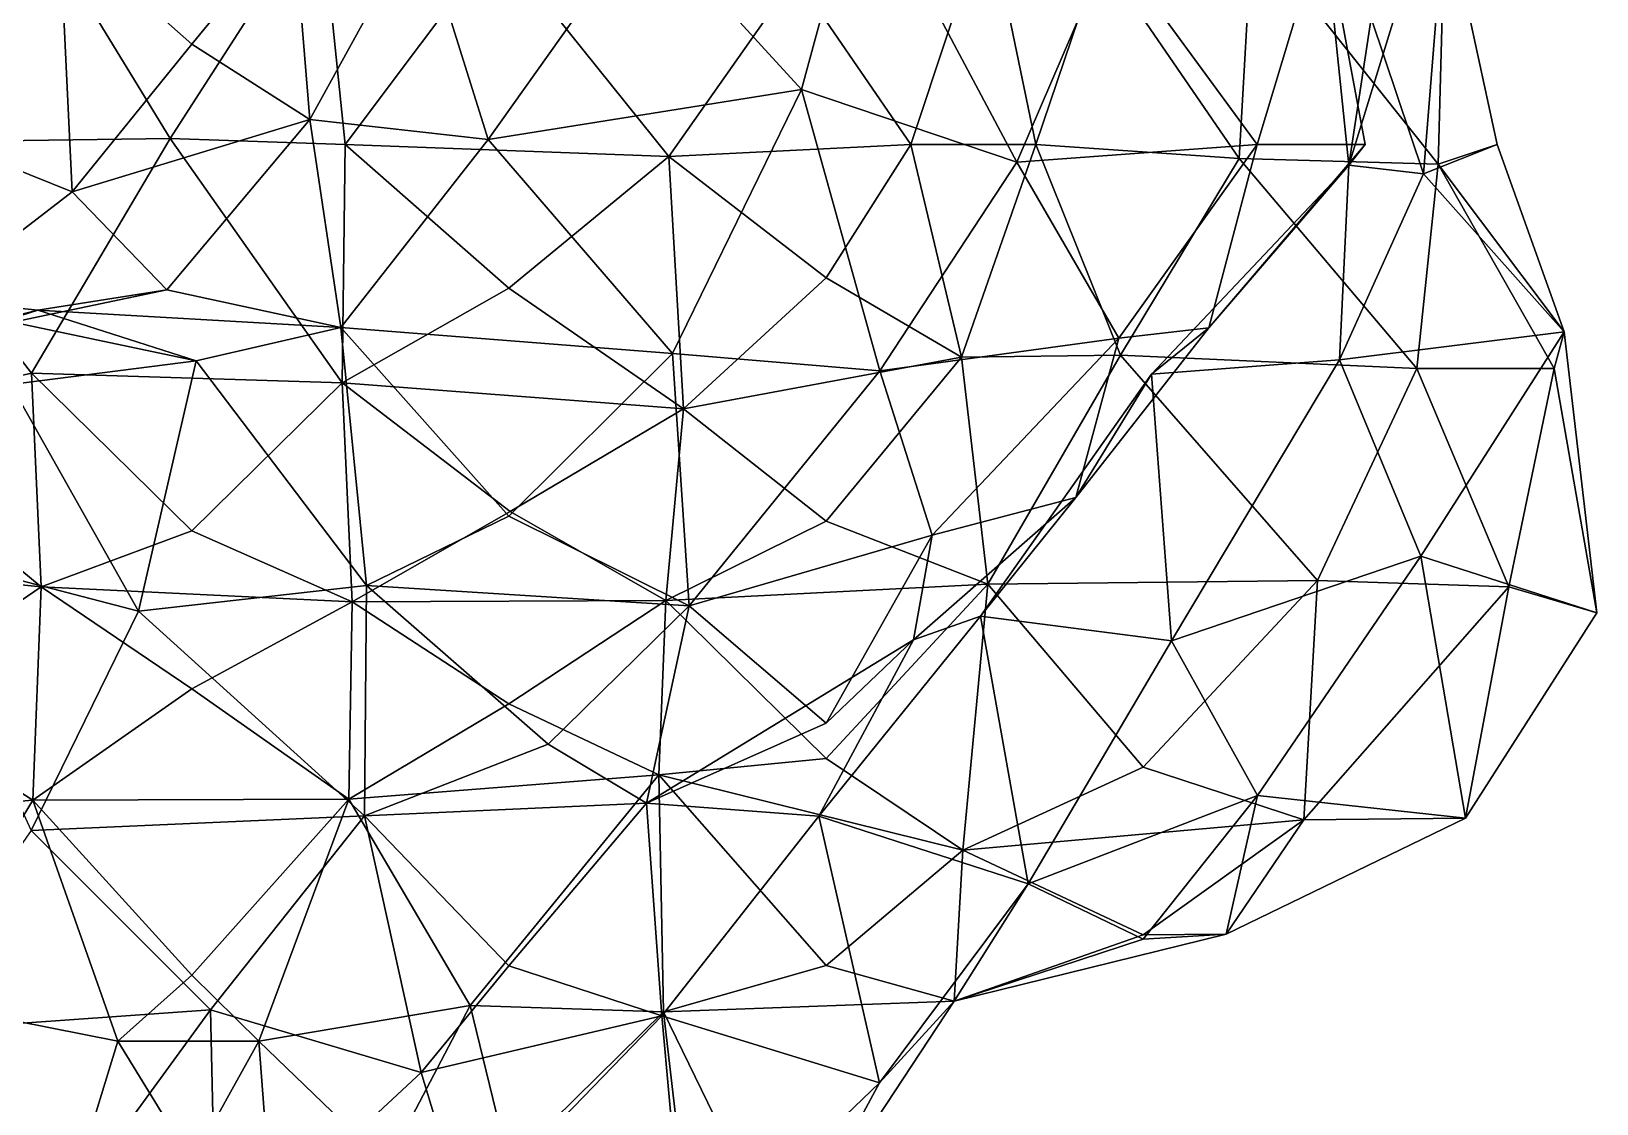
# Model space of a CAD drawing. Extents: x 290034 to 295698, y 4553723 to 4561693.
# Drawn here: x 295312.7 to 295437.1, y 4559418.7 to 4559503.9 of the extents above; entities that cross this region are included whole.
import ezdxf

# ---------------------------------------------------------------- set-up
doc = ezdxf.new("R2010")
doc.units = 0
doc.layers.add('Au_ppm_Pref_-_0_2', color=7, linetype='CONTINUOUS')

msp = doc.modelspace()

# ---------------------------------------------------------------- linework, layer by layer
at = {"layer": 'Au_ppm_Pref_-_0_2'}
for points in [[(295361.53, 4559512.87, 1824.58), (295373.95, 4559499.28, 1825.74), (295378.67, 4559516.76, 1826.66)], [(295378.67, 4559516.76, 1826.66), (295373.95, 4559499.28, 1825.74), (295391.05, 4559493.5, 1827.84)], [(295398.5, 4559510.82, 1829.55), (295378.67, 4559516.76, 1826.66), (295391.05, 4559493.5, 1827.84)], [(295335.71, 4559513.94, 1872.51), (295323.77, 4559495.38, 1873.44), (295312.64, 4559513.6, 1871.38)], [(295337.67, 4559494.91, 1874.41), (295323.77, 4559495.38, 1873.44), (295335.71, 4559513.94, 1872.51)], [(295337.67, 4559494.91, 1874.41), (295335.71, 4559513.94, 1872.51), (295349.73, 4559510.99, 1874.82)], [(295424.54, 4559493.34, 1858.45), (295409.74, 4559511.94, 1858.58), (295425.08, 4559514.01, 1852.48)], [(295419.21, 4559504.93, 1847.13), (295423.36, 4559492.57, 1848.47), (295425.08, 4559514.01, 1852.48)], [(295423.36, 4559492.57, 1848.47), (295429.23, 4559494.91, 1853.07), (295425.08, 4559514.01, 1852.48)], [(295424.54, 4559493.34, 1858.45), (295425.08, 4559514.01, 1852.48), (295429.23, 4559494.91, 1853.07)], [(295298.65, 4559495.02, 1871.56), (295312.64, 4559513.6, 1871.38), (295323.77, 4559495.38, 1873.44)], [(295325.49, 4559502.87, 1814.15), (295333.57, 4559512.73, 1813.63), (295314.97, 4559512.19, 1810.42)], [(295334.86, 4559496.88, 1818.25), (295333.57, 4559512.73, 1813.63), (295325.49, 4559502.87, 1814.15)], [(295334.86, 4559496.88, 1818.25), (295343.59, 4559512.73, 1818.62), (295333.57, 4559512.73, 1813.63)], [(295334.86, 4559496.88, 1818.25), (295349.04, 4559495.3, 1823.75), (295343.59, 4559512.73, 1818.62)], [(295361.53, 4559512.87, 1824.58), (295343.59, 4559512.73, 1818.62), (295349.04, 4559495.3, 1823.75)], [(295361.53, 4559512.87, 1824.58), (295349.04, 4559495.3, 1823.75), (295373.95, 4559499.28, 1825.74)], [(295373.46, 4559508.29, 1874.2), (295388.74, 4559513.34, 1870.95), (295382.62, 4559494.91, 1874.06)], [(295392.55, 4559494.91, 1869.64), (295382.62, 4559494.91, 1874.06), (295388.74, 4559513.34, 1870.95)], [(295392.55, 4559494.91, 1869.64), (295388.74, 4559513.34, 1870.95), (295397.64, 4559509.96, 1864.7)], [(295423.46, 4559512.87, 1842.37), (295415.44, 4559512.53, 1834.78), (295417.44, 4559493.25, 1840.99)], [(295417.44, 4559493.25, 1840.99), (295419.21, 4559504.93, 1847.13), (295423.46, 4559512.87, 1842.37)], [(295300.78, 4559497.26, 1812.05), (295314.97, 4559512.19, 1810.42), (295290.84, 4559508.56, 1808.62)], [(295300.78, 4559497.26, 1812.05), (295315.98, 4559491.13, 1814.72), (295314.97, 4559512.19, 1810.42)], [(295325.49, 4559502.87, 1814.15), (295314.97, 4559512.19, 1810.42), (295315.98, 4559491.13, 1814.72)], [(295397.64, 4559509.96, 1864.7), (295409.74, 4559511.94, 1858.58), (295408.73, 4559493.78, 1864.16)], [(295398.5, 4559510.82, 1829.55), (295410.16, 4559494.91, 1830.98), (295415.44, 4559512.53, 1834.78)], [(295409.74, 4559511.94, 1858.58), (295424.54, 4559493.34, 1858.45), (295408.73, 4559493.78, 1864.16)], [(295418.72, 4559494.91, 1835.25), (295415.44, 4559512.53, 1834.78), (295410.16, 4559494.91, 1830.98)], [(295415.44, 4559512.53, 1834.78), (295418.72, 4559494.91, 1835.25), (295417.44, 4559493.25, 1840.99)], [(295337.67, 4559494.91, 1874.41), (295349.73, 4559510.99, 1874.82), (295363.41, 4559493.94, 1875.38)], [(295373.46, 4559508.29, 1874.2), (295363.41, 4559493.94, 1875.38), (295349.73, 4559510.99, 1874.82)], [(295398.5, 4559510.82, 1829.55), (295391.05, 4559493.5, 1827.84), (295410.16, 4559494.91, 1830.98)], [(295392.55, 4559494.91, 1869.64), (295397.64, 4559509.96, 1864.7), (295408.73, 4559493.78, 1864.16)], [(295373.46, 4559508.29, 1874.2), (295382.62, 4559494.91, 1874.06), (295363.41, 4559493.94, 1875.38)], [(295419.21, 4559504.93, 1847.13), (295417.44, 4559493.25, 1840.99), (295423.36, 4559492.57, 1848.47)], [(295334.86, 4559496.88, 1818.25), (295325.49, 4559502.87, 1814.15), (295315.98, 4559491.13, 1814.72)], [(295349.04, 4559495.3, 1823.75), (295363.69, 4559478.29, 1825.23), (295373.95, 4559499.28, 1825.74)], [(295380.16, 4559476.9, 1827.31), (295373.95, 4559499.28, 1825.74), (295363.69, 4559478.29, 1825.23)], [(295373.95, 4559499.28, 1825.74), (295380.16, 4559476.9, 1827.31), (295391.05, 4559493.5, 1827.84)], [(295299.28, 4559478.27, 1818.04), (295315.98, 4559491.13, 1814.72), (295300.78, 4559497.26, 1812.05)], [(295334.86, 4559496.88, 1818.25), (295315.98, 4559491.13, 1814.72), (295323.51, 4559483.35, 1818.58)], [(295334.86, 4559496.88, 1818.25), (295323.51, 4559483.35, 1818.58), (295337.33, 4559480.36, 1824.1)], [(295334.86, 4559496.88, 1818.25), (295337.33, 4559480.36, 1824.1), (295349.04, 4559495.3, 1823.75)], [(295298.65, 4559495.02, 1871.56), (295323.77, 4559495.38, 1873.44), (295312.76, 4559476.72, 1871.07)], [(295323.77, 4559495.38, 1873.44), (295337.43, 4559475.96, 1872.62), (295312.76, 4559476.72, 1871.07)], [(295337.67, 4559494.91, 1874.41), (295337.43, 4559475.96, 1872.62), (295323.77, 4559495.38, 1873.44)], [(295349.04, 4559495.3, 1823.75), (295337.33, 4559480.36, 1824.1), (295363.69, 4559478.29, 1825.23)], [(295298.65, 4559495.02, 1871.56), (295312.76, 4559476.72, 1871.07), (295297.17, 4559473.25, 1867.7)], [(295337.67, 4559494.91, 1874.41), (295350.69, 4559483.47, 1874.7), (295337.43, 4559475.96, 1872.62)], [(295337.67, 4559494.91, 1874.41), (295363.41, 4559493.94, 1875.38), (295350.69, 4559483.47, 1874.7)], [(295375.89, 4559484.31, 1874.42), (295363.41, 4559493.94, 1875.38), (295382.62, 4559494.91, 1874.06)], [(295386.66, 4559477.99, 1870.64), (295375.89, 4559484.31, 1874.42), (295382.62, 4559494.91, 1874.06)], [(295392.55, 4559494.91, 1869.64), (295386.66, 4559477.99, 1870.64), (295382.62, 4559494.91, 1874.06)], [(295399.3, 4559478.15, 1864.55), (295386.66, 4559477.99, 1870.64), (295392.55, 4559494.91, 1869.64)], [(295410.16, 4559494.91, 1830.98), (295391.05, 4559493.5, 1827.84), (295399.16, 4559479.51, 1831.03)], [(295399.3, 4559478.15, 1864.55), (295392.55, 4559494.91, 1869.64), (295408.73, 4559493.78, 1864.16)], [(295406.31, 4559480.33, 1835.25), (295410.16, 4559494.91, 1830.98), (295399.16, 4559479.51, 1831.03)], [(295418.72, 4559494.91, 1835.25), (295406.31, 4559480.33, 1835.25), (295417.44, 4559493.25, 1840.99)], [(295406.31, 4559480.33, 1835.25), (295418.72, 4559494.91, 1835.25), (295410.16, 4559494.91, 1830.98)], [(295423.36, 4559492.57, 1848.47), (295434.55, 4559480.02, 1852.09), (295429.23, 4559494.91, 1853.07)], [(295424.54, 4559493.34, 1858.45), (295429.23, 4559494.91, 1853.07), (295434.55, 4559480.02, 1852.09)], [(295363.41, 4559493.94, 1875.38), (295364.56, 4559473.88, 1872.61), (295350.69, 4559483.47, 1874.7)], [(295363.41, 4559493.94, 1875.38), (295375.89, 4559484.31, 1874.42), (295364.56, 4559473.88, 1872.61)], [(295380.16, 4559476.9, 1827.31), (295399.16, 4559479.51, 1831.03), (295391.05, 4559493.5, 1827.84)], [(295399.3, 4559478.15, 1864.55), (295408.73, 4559493.78, 1864.16), (295422.83, 4559477.1, 1863.32)], [(295401.75, 4559476.64, 1841.02), (295416.69, 4559477.78, 1846.63), (295417.44, 4559493.25, 1840.99)], [(295401.75, 4559476.64, 1841.02), (295417.44, 4559493.25, 1840.99), (295406.31, 4559480.33, 1835.25)], [(295424.54, 4559493.34, 1858.45), (295422.83, 4559477.1, 1863.32), (295408.73, 4559493.78, 1864.16)], [(295423.36, 4559492.57, 1848.47), (295417.44, 4559493.25, 1840.99), (295416.69, 4559477.78, 1846.63)], [(295424.54, 4559493.34, 1858.45), (295433.75, 4559477.1, 1857.92), (295422.83, 4559477.1, 1863.32)], [(295424.54, 4559493.34, 1858.45), (295434.55, 4559480.02, 1852.09), (295433.75, 4559477.1, 1857.92)], [(295423.36, 4559492.57, 1848.47), (295416.69, 4559477.78, 1846.63), (295434.55, 4559480.02, 1852.09)], [(295299.28, 4559478.27, 1818.04), (295323.51, 4559483.35, 1818.58), (295315.98, 4559491.13, 1814.72)], [(295364.56, 4559473.88, 1872.61), (295375.89, 4559484.31, 1874.42), (295386.66, 4559477.99, 1870.64)], [(295313.25, 4559481.74, 1823.41), (295290.88, 4559474.57, 1823.73), (295300.43, 4559483.06, 1829.28)], [(295323.51, 4559483.35, 1818.58), (295299.28, 4559478.27, 1818.04), (295313.25, 4559481.74, 1823.41)], [(295313.25, 4559481.74, 1823.41), (295300.43, 4559483.06, 1829.28), (295325.83, 4559477.71, 1829.53)], [(295325.83, 4559477.71, 1829.53), (295300.43, 4559483.06, 1829.28), (295311.11, 4559475.83, 1834.34)], [(295313.25, 4559481.74, 1823.41), (295337.33, 4559480.36, 1824.1), (295323.51, 4559483.35, 1818.58)], [(295350.69, 4559483.47, 1874.7), (295364.56, 4559473.88, 1872.61), (295337.43, 4559475.96, 1872.62)], [(295299.28, 4559478.27, 1818.04), (295290.88, 4559474.57, 1823.73), (295313.25, 4559481.74, 1823.41)], [(295337.33, 4559480.36, 1824.1), (295313.25, 4559481.74, 1823.41), (295325.83, 4559477.71, 1829.53)], [(295337.33, 4559480.36, 1824.1), (295325.83, 4559477.71, 1829.53), (295339.37, 4559459.84, 1829.9)], [(295337.33, 4559480.36, 1824.1), (295339.37, 4559459.84, 1829.9), (295350.69, 4559465.35, 1825.4)], [(295337.33, 4559480.36, 1824.1), (295350.69, 4559465.35, 1825.4), (295363.69, 4559478.29, 1825.23)], [(295395.74, 4559466.85, 1835.25), (295401.75, 4559476.64, 1841.02), (295406.31, 4559480.33, 1835.25)], [(295395.74, 4559466.85, 1835.25), (295406.31, 4559480.33, 1835.25), (295399.16, 4559479.51, 1831.03)], [(295399.16, 4559479.51, 1831.03), (295380.16, 4559476.9, 1827.31), (295384.33, 4559463.84, 1830.84)], [(295384.33, 4559463.84, 1830.84), (295395.74, 4559466.85, 1835.25), (295399.16, 4559479.51, 1831.03)], [(295423.14, 4559462.19, 1847.57), (295434.55, 4559480.02, 1852.09), (295416.69, 4559477.78, 1846.63)], [(295437.13, 4559457.68, 1853.19), (295434.55, 4559480.02, 1852.09), (295423.14, 4559462.19, 1847.57)], [(295434.55, 4559480.02, 1852.09), (295437.13, 4559457.68, 1853.19), (295433.75, 4559477.1, 1857.92)], [(295363.69, 4559478.29, 1825.23), (295350.69, 4559465.35, 1825.4), (295365.02, 4559458.24, 1828.06)], [(295363.69, 4559478.29, 1825.23), (295365.02, 4559458.24, 1828.06), (295380.16, 4559476.9, 1827.31)], [(295375.89, 4559464.97, 1868.99), (295364.56, 4559473.88, 1872.61), (295386.66, 4559477.99, 1870.64)], [(295386.66, 4559477.99, 1870.64), (295388.75, 4559459.96, 1865.29), (295375.89, 4559464.97, 1868.99)], [(295399.3, 4559478.15, 1864.55), (295388.75, 4559459.96, 1865.29), (295386.66, 4559477.99, 1870.64)], [(295399.3, 4559478.15, 1864.55), (295414.95, 4559460.25, 1863.45), (295388.75, 4559459.96, 1865.29)], [(295399.3, 4559478.15, 1864.55), (295422.83, 4559477.1, 1863.32), (295414.95, 4559460.25, 1863.45)], [(295297.17, 4559473.25, 1867.7), (295312.76, 4559476.72, 1871.07), (295313.53, 4559459.75, 1865.06)], [(295325.83, 4559477.71, 1829.53), (295311.11, 4559475.83, 1834.34), (295321.26, 4559457.81, 1834.28)], [(295337.43, 4559475.96, 1872.62), (295325.49, 4559464.19, 1869.25), (295312.76, 4559476.72, 1871.07)], [(295313.53, 4559459.75, 1865.06), (295312.76, 4559476.72, 1871.07), (295325.49, 4559464.19, 1869.25)], [(295339.37, 4559459.84, 1829.9), (295325.83, 4559477.71, 1829.53), (295321.26, 4559457.81, 1834.28)], [(295384.33, 4559463.84, 1830.84), (295380.16, 4559476.9, 1827.31), (295365.02, 4559458.24, 1828.06)], [(295401.75, 4559476.64, 1841.02), (295388.15, 4559457.4, 1841.02), (295403.33, 4559455.46, 1844.8)], [(295401.75, 4559476.64, 1841.02), (295395.74, 4559466.85, 1835.25), (295388.15, 4559457.4, 1841.02)], [(295401.75, 4559476.64, 1841.02), (295403.33, 4559455.46, 1844.8), (295416.69, 4559477.78, 1846.63)], [(295423.14, 4559462.19, 1847.57), (295416.69, 4559477.78, 1846.63), (295403.33, 4559455.46, 1844.8)], [(295414.95, 4559460.25, 1863.45), (295422.83, 4559477.1, 1863.32), (295430.14, 4559459.75, 1860.07)], [(295422.83, 4559477.1, 1863.32), (295433.75, 4559477.1, 1857.92), (295430.14, 4559459.75, 1860.07)], [(295437.13, 4559457.68, 1853.19), (295430.14, 4559459.75, 1860.07), (295433.75, 4559477.1, 1857.92)], [(295311.11, 4559475.83, 1834.34), (295302.43, 4559462.72, 1837.4), (295321.26, 4559457.81, 1834.28)], [(295337.43, 4559475.96, 1872.62), (295338.23, 4559458.56, 1865.16), (295325.49, 4559464.19, 1869.25)], [(295337.43, 4559475.96, 1872.62), (295364.56, 4559473.88, 1872.61), (295350.79, 4559465.73, 1870.51)], [(295337.43, 4559475.96, 1872.62), (295350.79, 4559465.73, 1870.51), (295338.23, 4559458.56, 1865.16)], [(295289.04, 4559462.21, 1863.58), (295297.17, 4559473.25, 1867.7), (295313.53, 4559459.75, 1865.06)], [(295350.79, 4559465.73, 1870.51), (295364.56, 4559473.88, 1872.61), (295363.17, 4559458.65, 1865.21)], [(295364.56, 4559473.88, 1872.61), (295375.89, 4559464.97, 1868.99), (295363.17, 4559458.65, 1865.21)], [(295382.85, 4559455.53, 1835.25), (295388.15, 4559457.4, 1841.02), (295395.74, 4559466.85, 1835.25)], [(295384.33, 4559463.84, 1830.84), (295382.85, 4559455.53, 1835.25), (295395.74, 4559466.85, 1835.25)], [(295338.23, 4559458.56, 1865.16), (295350.79, 4559465.73, 1870.51), (295363.17, 4559458.65, 1865.21)], [(295365.02, 4559458.24, 1828.06), (295350.69, 4559465.35, 1825.4), (295339.37, 4559459.84, 1829.9)], [(295325.49, 4559464.19, 1869.25), (295338.23, 4559458.56, 1865.16), (295313.53, 4559459.75, 1865.06)], [(295375.89, 4559464.97, 1868.99), (295388.75, 4559459.96, 1865.29), (295363.17, 4559458.65, 1865.21)], [(295384.33, 4559463.84, 1830.84), (295365.02, 4559458.24, 1828.06), (295375.89, 4559448.92, 1831.8)], [(295375.89, 4559448.92, 1831.8), (295382.85, 4559455.53, 1835.25), (295384.33, 4559463.84, 1830.84)], [(295289.04, 4559462.21, 1863.58), (295313.53, 4559459.75, 1865.06), (295300.3, 4559450.74, 1861.85)], [(295312.72, 4559440.37, 1835.47), (295321.26, 4559457.81, 1834.28), (295302.43, 4559462.72, 1837.4)], [(295410.18, 4559443.16, 1847.64), (295423.14, 4559462.19, 1847.57), (295403.33, 4559455.46, 1844.8)], [(295410.18, 4559443.16, 1847.64), (295426.7, 4559441.35, 1852.72), (295423.14, 4559462.19, 1847.57)], [(295437.13, 4559457.68, 1853.19), (295423.14, 4559462.19, 1847.57), (295426.7, 4559441.35, 1852.72)], [(295312.87, 4559442.79, 1857.92), (295300.3, 4559450.74, 1861.85), (295313.53, 4559459.75, 1865.06)], [(295312.87, 4559442.79, 1857.92), (295313.53, 4559459.75, 1865.06), (295325.49, 4559451.63, 1861.56)], [(295313.53, 4559459.75, 1865.06), (295338.23, 4559458.56, 1865.16), (295325.49, 4559451.63, 1861.56)], [(295339.37, 4559459.84, 1829.9), (295321.26, 4559457.81, 1834.28), (295339.22, 4559441.54, 1833.95)], [(295339.37, 4559459.84, 1829.9), (295339.22, 4559441.54, 1833.95), (295353.8, 4559447.24, 1829.77)], [(295365.02, 4559458.24, 1828.06), (295339.37, 4559459.84, 1829.9), (295353.8, 4559447.24, 1829.77)], [(295388.75, 4559459.96, 1865.29), (295375.89, 4559446.11, 1863.4), (295363.17, 4559458.65, 1865.21)], [(295388.75, 4559459.96, 1865.29), (295386.76, 4559438.82, 1860.01), (295375.89, 4559446.11, 1863.4)], [(295388.75, 4559459.96, 1865.29), (295401.09, 4559445.42, 1863.63), (295386.76, 4559438.82, 1860.01)], [(295401.09, 4559445.42, 1863.63), (295388.75, 4559459.96, 1865.29), (295414.95, 4559460.25, 1863.45)], [(295401.09, 4559445.42, 1863.63), (295414.95, 4559460.25, 1863.45), (295413.86, 4559441.22, 1859.25)], [(295414.95, 4559460.25, 1863.45), (295430.14, 4559459.75, 1860.07), (295413.86, 4559441.22, 1859.25)], [(295430.14, 4559459.75, 1860.07), (295426.7, 4559441.35, 1852.72), (295413.86, 4559441.22, 1859.25)], [(295426.7, 4559441.35, 1852.72), (295430.14, 4559459.75, 1860.07), (295437.13, 4559457.68, 1853.19)], [(295325.49, 4559451.63, 1861.56), (295338.23, 4559458.56, 1865.16), (295337.96, 4559442.88, 1858.05)], [(295337.96, 4559442.88, 1858.05), (295338.23, 4559458.56, 1865.16), (295350.69, 4559450.44, 1861.96)], [(295338.23, 4559458.56, 1865.16), (295363.17, 4559458.65, 1865.21), (295350.69, 4559450.44, 1861.96)], [(295362.59, 4559444.81, 1858.01), (295350.69, 4559450.44, 1861.96), (295363.17, 4559458.65, 1865.21)], [(295361.63, 4559442.55, 1835.17), (295365.02, 4559458.24, 1828.06), (295353.8, 4559447.24, 1829.77)], [(295361.63, 4559442.55, 1835.17), (295375.89, 4559448.92, 1831.8), (295365.02, 4559458.24, 1828.06)], [(295362.59, 4559444.81, 1858.01), (295363.17, 4559458.65, 1865.21), (295375.89, 4559446.11, 1863.4)], [(295312.72, 4559440.37, 1835.47), (295339.22, 4559441.54, 1833.95), (295321.26, 4559457.81, 1834.28)], [(295375.31, 4559441.52, 1841.49), (295391.96, 4559436.15, 1845.49), (295388.15, 4559457.4, 1841.02)], [(295382.85, 4559455.53, 1835.25), (295375.31, 4559441.52, 1841.49), (295388.15, 4559457.4, 1841.02)], [(295391.96, 4559436.15, 1845.49), (295403.33, 4559455.46, 1844.8), (295388.15, 4559457.4, 1841.02)], [(295361.63, 4559442.55, 1835.17), (295375.31, 4559441.52, 1841.49), (295382.85, 4559455.53, 1835.25)], [(295361.63, 4559442.55, 1835.17), (295382.85, 4559455.53, 1835.25), (295375.89, 4559448.92, 1831.8)], [(295410.18, 4559443.16, 1847.64), (295403.33, 4559455.46, 1844.8), (295391.96, 4559436.15, 1845.49)], [(295312.87, 4559442.79, 1857.92), (295288.52, 4559440.78, 1859.46), (295300.3, 4559450.74, 1861.85)], [(295312.87, 4559442.79, 1857.92), (295325.49, 4559451.63, 1861.56), (295337.96, 4559442.88, 1858.05)], [(295362.59, 4559444.81, 1858.01), (295337.96, 4559442.88, 1858.05), (295350.69, 4559450.44, 1861.96)], [(295361.63, 4559442.55, 1835.17), (295353.8, 4559447.24, 1829.77), (295339.22, 4559441.54, 1833.95)], [(295362.59, 4559444.81, 1858.01), (295375.89, 4559446.11, 1863.4), (295386.76, 4559438.82, 1860.01)], [(295362.59, 4559444.81, 1858.01), (295347.62, 4559426.46, 1856.62), (295337.96, 4559442.88, 1858.05)], [(295362.59, 4559444.81, 1858.01), (295362.97, 4559425.97, 1855.4), (295347.62, 4559426.46, 1856.62)], [(295362.59, 4559444.81, 1858.01), (295375.89, 4559429.64, 1857.01), (295362.97, 4559425.97, 1855.4)], [(295362.59, 4559444.81, 1858.01), (295386.76, 4559438.82, 1860.01), (295375.89, 4559429.64, 1857.01)], [(295401.09, 4559445.42, 1863.63), (295413.86, 4559441.22, 1859.25), (295386.76, 4559438.82, 1860.01)], [(295410.18, 4559443.16, 1847.64), (295391.96, 4559436.15, 1845.49), (295401.09, 4559431.74, 1849.83)], [(295410.18, 4559443.16, 1847.64), (295401.09, 4559431.74, 1849.83), (295407.69, 4559432.13, 1853.07)], [(295410.18, 4559443.16, 1847.64), (295407.69, 4559432.13, 1853.07), (295426.7, 4559441.35, 1852.72)], [(295303.27, 4559426.86, 1856.54), (295288.52, 4559440.78, 1859.46), (295312.87, 4559442.79, 1857.92)], [(295312.87, 4559442.79, 1857.92), (295319.61, 4559423.64, 1856.24), (295303.27, 4559426.86, 1856.54)], [(295312.87, 4559442.79, 1857.92), (295337.96, 4559442.88, 1858.05), (295325.49, 4559428.87, 1857.27)], [(295312.87, 4559442.79, 1857.92), (295325.49, 4559428.87, 1857.27), (295319.61, 4559423.64, 1856.24)], [(295337.96, 4559442.88, 1858.05), (295330.81, 4559423.64, 1856.5), (295325.49, 4559428.87, 1857.27)], [(295337.96, 4559442.88, 1858.05), (295347.62, 4559426.46, 1856.62), (295330.81, 4559423.64, 1856.5)], [(295361.63, 4559442.55, 1835.17), (295339.22, 4559441.54, 1833.95), (295350.69, 4559429.61, 1837.24)], [(295361.63, 4559442.55, 1835.17), (295350.69, 4559429.61, 1837.24), (295362.83, 4559425.65, 1842.34)], [(295361.63, 4559442.55, 1835.17), (295362.83, 4559425.65, 1842.34), (295375.31, 4559441.52, 1841.49)], [(295312.72, 4559440.37, 1835.47), (295326.97, 4559426.13, 1836.16), (295339.22, 4559441.54, 1833.95)], [(295326.97, 4559426.13, 1836.16), (295343.71, 4559421.15, 1839.46), (295339.22, 4559441.54, 1833.95)], [(295339.22, 4559441.54, 1833.95), (295343.71, 4559421.15, 1839.46), (295350.69, 4559429.61, 1837.24)], [(295375.31, 4559441.52, 1841.49), (295362.83, 4559425.65, 1842.34), (295380.13, 4559420.31, 1846.08)], [(295375.31, 4559441.52, 1841.49), (295380.13, 4559420.31, 1846.08), (295391.96, 4559436.15, 1845.49)], [(295386.76, 4559438.82, 1860.01), (295413.86, 4559441.22, 1859.25), (295401.09, 4559432.09, 1856.19)], [(295401.09, 4559432.09, 1856.19), (295413.86, 4559441.22, 1859.25), (295407.69, 4559432.13, 1853.07)], [(295413.86, 4559441.22, 1859.25), (295426.7, 4559441.35, 1852.72), (295407.69, 4559432.13, 1853.07)], [(295312.72, 4559440.37, 1835.47), (295301.55, 4559424.33, 1835.11), (295326.97, 4559426.13, 1836.16)], [(295375.89, 4559429.64, 1857.01), (295386.76, 4559438.82, 1860.01), (295386.06, 4559426.82, 1852.84)], [(295386.06, 4559426.82, 1852.84), (295386.76, 4559438.82, 1860.01), (295401.09, 4559432.09, 1856.19)], [(295386.06, 4559426.82, 1852.84), (295391.96, 4559436.15, 1845.49), (295380.13, 4559420.31, 1846.08)], [(295386.06, 4559426.82, 1852.84), (295401.09, 4559431.74, 1849.83), (295391.96, 4559436.15, 1845.49)], [(295401.09, 4559432.09, 1856.19), (295407.69, 4559432.13, 1853.07), (295386.06, 4559426.82, 1852.84)], [(295386.06, 4559426.82, 1852.84), (295407.69, 4559432.13, 1853.07), (295401.09, 4559431.74, 1849.83)], [(295350.69, 4559429.61, 1837.24), (295343.71, 4559421.15, 1839.46), (295362.83, 4559425.65, 1842.34)], [(295386.06, 4559426.82, 1852.84), (295362.97, 4559425.97, 1855.4), (295375.89, 4559429.64, 1857.01)], [(295325.49, 4559428.87, 1857.27), (295330.81, 4559423.64, 1856.5), (295319.61, 4559423.64, 1856.24)], [(295300.48, 4559405.32, 1853.27), (295303.27, 4559426.86, 1856.54), (295314, 4559405.3, 1858.95)], [(295319.61, 4559423.64, 1856.24), (295314, 4559405.3, 1858.95), (295303.27, 4559426.86, 1856.54)], [(295386.06, 4559426.82, 1852.84), (295372.55, 4559406.27, 1853.36), (295362.97, 4559425.97, 1855.4)], [(295372.55, 4559406.27, 1853.36), (295386.06, 4559426.82, 1852.84), (295380.13, 4559420.31, 1846.08)], [(295326.97, 4559426.13, 1836.16), (295301.55, 4559424.33, 1835.11), (295312.48, 4559406.24, 1835.36)], [(295327.44, 4559405.99, 1840.34), (295326.97, 4559426.13, 1836.16), (295312.48, 4559406.24, 1835.36)], [(295326.97, 4559426.13, 1836.16), (295327.44, 4559405.99, 1840.34), (295343.71, 4559421.15, 1839.46)], [(295330.81, 4559423.64, 1856.5), (295347.62, 4559426.46, 1856.62), (295340.99, 4559413.82, 1860.31)], [(295347.62, 4559426.46, 1856.62), (295350.69, 4559413.86, 1855.75), (295340.99, 4559413.82, 1860.31)], [(295362.83, 4559425.65, 1842.34), (295343.71, 4559421.15, 1839.46), (295347.23, 4559409.51, 1842.26)], [(295347.23, 4559409.51, 1842.26), (295364.66, 4559405.47, 1846.64), (295362.83, 4559425.65, 1842.34)], [(295362.97, 4559425.97, 1855.4), (295350.69, 4559413.86, 1855.75), (295347.62, 4559426.46, 1856.62)], [(295362.97, 4559425.97, 1855.4), (295364.87, 4559409.54, 1859.43), (295350.69, 4559413.86, 1855.75)], [(295380.13, 4559420.31, 1846.08), (295362.83, 4559425.65, 1842.34), (295364.66, 4559405.47, 1846.64)], [(295364.87, 4559409.54, 1859.43), (295362.97, 4559425.97, 1855.4), (295372.55, 4559406.27, 1853.36)], [(295319.61, 4559423.64, 1856.24), (295325.49, 4559414.05, 1855.81), (295314, 4559405.3, 1858.95)], [(295330.81, 4559423.64, 1856.5), (295325.49, 4559414.05, 1855.81), (295319.61, 4559423.64, 1856.24)], [(295330.81, 4559423.64, 1856.5), (295331.46, 4559415.2, 1859.01), (295325.49, 4559414.05, 1855.81)], [(295330.81, 4559423.64, 1856.5), (295340.99, 4559413.82, 1860.31), (295331.46, 4559415.2, 1859.01)], [(295343.71, 4559421.15, 1839.46), (295327.44, 4559405.99, 1840.34), (295347.23, 4559409.51, 1842.26)], [(295372.55, 4559406.27, 1853.36), (295380.13, 4559420.31, 1846.08), (295364.66, 4559405.47, 1846.64)]]:
    msp.add_3dface(points, dxfattribs=at)

doc.saveas('drawing.dxf')
